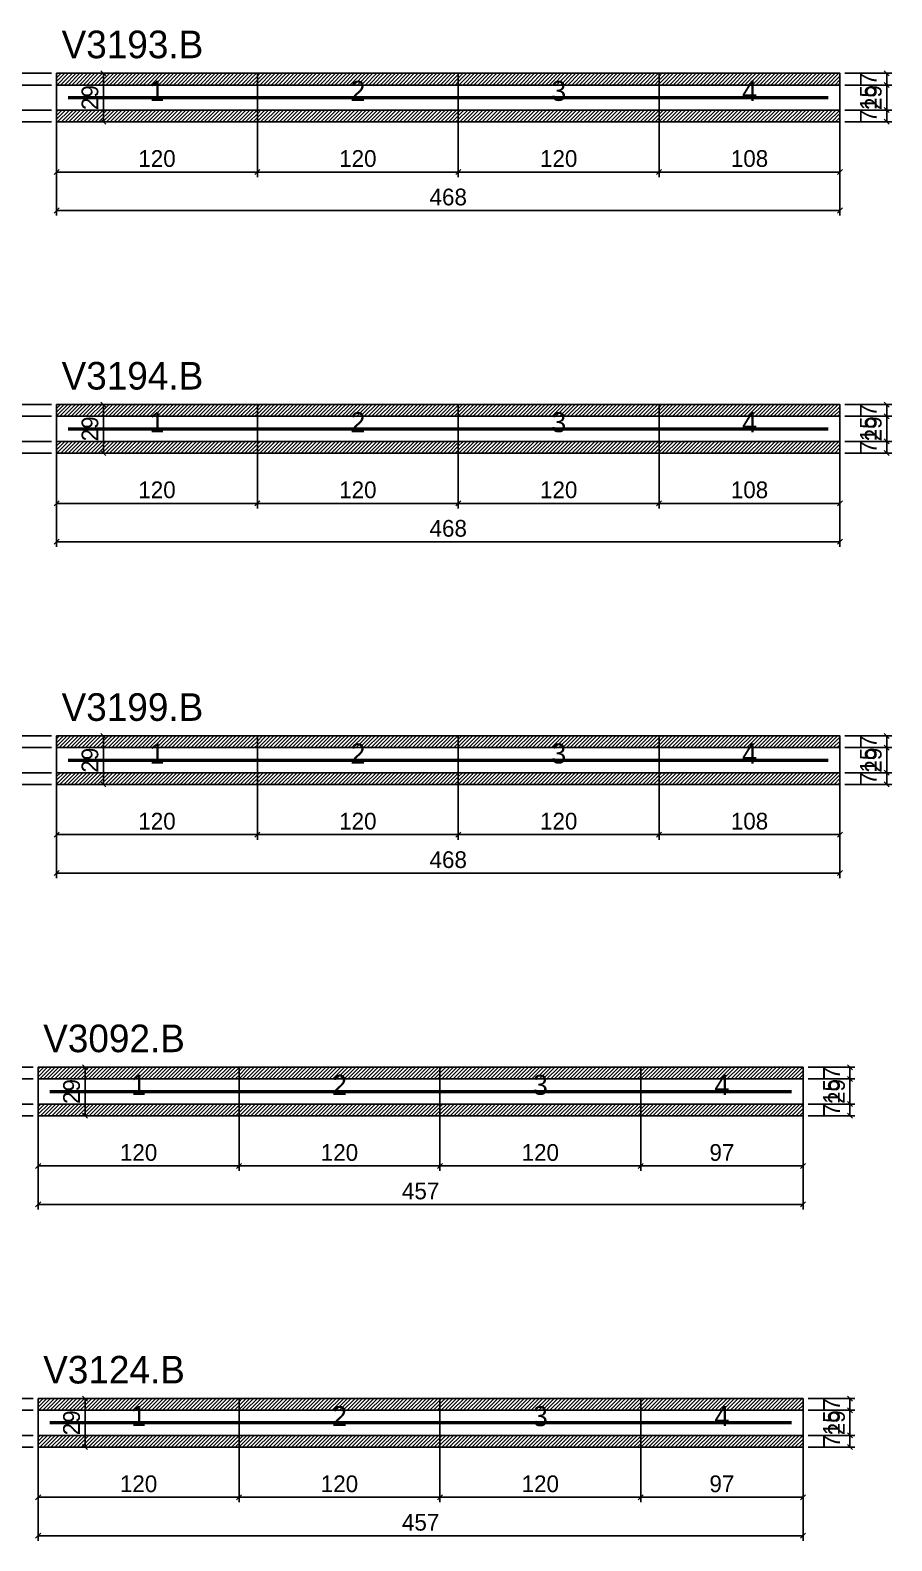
# Model space of a CAD drawing. Extents: x -10500 to 3070, y -14307 to 1250.
# Drawn here: x 705 to 1220, y -9504 to -8601 of the extents above; entities that cross this region are included whole.
import ezdxf
from ezdxf.enums import TextEntityAlignment as Align

# ---------------------------------------------------------------- set-up
doc = ezdxf.new("R2010")
doc.units = 0
for name, color, linetype in [('5', 5, 'Continuous'), ('COTA', 241, 'Continuous'), ('NOMENCLATURA', 7, 'Continuous'), ('Painéis', 200, 'Continuous'), ('SARR_2.2x7', 40, 'Continuous'), ('SCO-___-LAJ', 224, 'Continuous')]:
    doc.layers.add(name, color=color, linetype=linetype)
doc.dimstyles.new('PAINEL', dxfattribs={"dimtxt": 10, "dimasz": 3, "dimexe": 3, "dimexo": 3, "dimgap": 3, "dimtad": 1, "dimblk": 'OBLIQUE', "dimblk1": 'OBLIQUE', "dimcen": 2.5, "dimclrd": 4, "dimclre": 4, "dimclrt": 240, "dimazin": 3, "dimtfac": 1, "dimtmove": 0, "dimatfit": 3})

# ---------------------------------------------------------------- blocks, each defined once
blk = doc.blocks.new('_OBLIQUE')
at = {"color": 0, "linetype": 'BYBLOCK'}
blk.add_line((-0.5, -0.5), (0.5, 0.5), dxfattribs=at)

msp = doc.modelspace()

# ---------------------------------------------------------------- hatches: boundary and pattern name
at = {"layer": 'COTA'}
h = msp.add_hatch(dxfattribs=at)
h.set_pattern_fill('ANSI31', scale=0.5)
h.paths.add_polyline_path([(721, -8634), (841, -8634), (841, -8627), (721, -8627)])
h = msp.add_hatch(dxfattribs=at)
h.set_pattern_fill('ANSI31', scale=0.5)
h.paths.add_polyline_path([(841, -8634), (961, -8634), (961, -8627), (841, -8627)])
h = msp.add_hatch(dxfattribs=at)
h.set_pattern_fill('ANSI31', scale=0.5)
h.paths.add_polyline_path([(961, -8634), (1081, -8634), (1081, -8627), (961, -8627)])
h = msp.add_hatch(dxfattribs=at)
h.set_pattern_fill('ANSI31', scale=0.5)
h.paths.add_polyline_path([(1081, -8634), (1189, -8634), (1189, -8627), (1081, -8627)])
h = msp.add_hatch(dxfattribs=at)
h.set_pattern_fill('ANSI31', scale=0.5)
h.paths.add_polyline_path([(721, -8656), (841, -8656), (841, -8649), (721, -8649)])
h = msp.add_hatch(dxfattribs=at)
h.set_pattern_fill('ANSI31', scale=0.5)
h.paths.add_polyline_path([(841, -8656), (961, -8656), (961, -8649), (841, -8649)])
h = msp.add_hatch(dxfattribs=at)
h.set_pattern_fill('ANSI31', scale=0.5)
h.paths.add_polyline_path([(961, -8656), (1081, -8656), (1081, -8649), (961, -8649)])
h = msp.add_hatch(dxfattribs=at)
h.set_pattern_fill('ANSI31', scale=0.5)
h.paths.add_polyline_path([(1081, -8656), (1189, -8656), (1189, -8649), (1081, -8649)])
h = msp.add_hatch(dxfattribs=at)
h.set_pattern_fill('ANSI31', scale=0.5)
h.paths.add_polyline_path([(721, -8832), (841, -8832), (841, -8825), (721, -8825)])
h = msp.add_hatch(dxfattribs=at)
h.set_pattern_fill('ANSI31', scale=0.5)
h.paths.add_polyline_path([(841, -8832), (961, -8832), (961, -8825), (841, -8825)])
h = msp.add_hatch(dxfattribs=at)
h.set_pattern_fill('ANSI31', scale=0.5)
h.paths.add_polyline_path([(961, -8832), (1081, -8832), (1081, -8825), (961, -8825)])
h = msp.add_hatch(dxfattribs=at)
h.set_pattern_fill('ANSI31', scale=0.5)
h.paths.add_polyline_path([(1081, -8832), (1189, -8832), (1189, -8825), (1081, -8825)])
h = msp.add_hatch(dxfattribs=at)
h.set_pattern_fill('ANSI31', scale=0.5)
h.paths.add_polyline_path([(721, -8854), (841, -8854), (841, -8847), (721, -8847)])
h = msp.add_hatch(dxfattribs=at)
h.set_pattern_fill('ANSI31', scale=0.5)
h.paths.add_polyline_path([(841, -8854), (961, -8854), (961, -8847), (841, -8847)])
h = msp.add_hatch(dxfattribs=at)
h.set_pattern_fill('ANSI31', scale=0.5)
h.paths.add_polyline_path([(961, -8854), (1081, -8854), (1081, -8847), (961, -8847)])
h = msp.add_hatch(dxfattribs=at)
h.set_pattern_fill('ANSI31', scale=0.5)
h.paths.add_polyline_path([(1081, -8854), (1189, -8854), (1189, -8847), (1081, -8847)])
h = msp.add_hatch(dxfattribs=at)
h.set_pattern_fill('ANSI31', scale=0.5)
h.paths.add_polyline_path([(721, -9030), (841, -9030), (841, -9023), (721, -9023)])
h = msp.add_hatch(dxfattribs=at)
h.set_pattern_fill('ANSI31', scale=0.5)
h.paths.add_polyline_path([(841, -9030), (961, -9030), (961, -9023), (841, -9023)])
h = msp.add_hatch(dxfattribs=at)
h.set_pattern_fill('ANSI31', scale=0.5)
h.paths.add_polyline_path([(961, -9030), (1081, -9030), (1081, -9023), (961, -9023)])
h = msp.add_hatch(dxfattribs=at)
h.set_pattern_fill('ANSI31', scale=0.5)
h.paths.add_polyline_path([(1081, -9030), (1189, -9030), (1189, -9023), (1081, -9023)])
h = msp.add_hatch(dxfattribs=at)
h.set_pattern_fill('ANSI31', scale=0.5)
h.paths.add_polyline_path([(721, -9052), (841, -9052), (841, -9045), (721, -9045)])
h = msp.add_hatch(dxfattribs=at)
h.set_pattern_fill('ANSI31', scale=0.5)
h.paths.add_polyline_path([(841, -9052), (961, -9052), (961, -9045), (841, -9045)])
h = msp.add_hatch(dxfattribs=at)
h.set_pattern_fill('ANSI31', scale=0.5)
h.paths.add_polyline_path([(961, -9052), (1081, -9052), (1081, -9045), (961, -9045)])
h = msp.add_hatch(dxfattribs=at)
h.set_pattern_fill('ANSI31', scale=0.5)
h.paths.add_polyline_path([(1081, -9052), (1189, -9052), (1189, -9045), (1081, -9045)])
h = msp.add_hatch(dxfattribs=at)
h.set_pattern_fill('ANSI31', scale=0.5)
h.paths.add_polyline_path([(710, -9228), (830, -9228), (830, -9221), (710, -9221)])
h = msp.add_hatch(dxfattribs=at)
h.set_pattern_fill('ANSI31', scale=0.5)
h.paths.add_polyline_path([(830, -9228), (950, -9228), (950, -9221), (830, -9221)])
h = msp.add_hatch(dxfattribs=at)
h.set_pattern_fill('ANSI31', scale=0.5)
h.paths.add_polyline_path([(950, -9228), (1070, -9228), (1070, -9221), (950, -9221)])
h = msp.add_hatch(dxfattribs=at)
h.set_pattern_fill('ANSI31', scale=0.5)
h.paths.add_polyline_path([(1070, -9228), (1167, -9228), (1167, -9221), (1070, -9221)])
h = msp.add_hatch(dxfattribs=at)
h.set_pattern_fill('ANSI31', scale=0.5)
h.paths.add_polyline_path([(710, -9250), (830, -9250), (830, -9243), (710, -9243)])
h = msp.add_hatch(dxfattribs=at)
h.set_pattern_fill('ANSI31', scale=0.5)
h.paths.add_polyline_path([(830, -9250), (950, -9250), (950, -9243), (830, -9243)])
h = msp.add_hatch(dxfattribs=at)
h.set_pattern_fill('ANSI31', scale=0.5)
h.paths.add_polyline_path([(950, -9250), (1070, -9250), (1070, -9243), (950, -9243)])
h = msp.add_hatch(dxfattribs=at)
h.set_pattern_fill('ANSI31', scale=0.5)
h.paths.add_polyline_path([(1070, -9250), (1167, -9250), (1167, -9243), (1070, -9243)])
h = msp.add_hatch(dxfattribs=at)
h.set_pattern_fill('ANSI31', scale=0.5)
h.paths.add_polyline_path([(710, -9426), (830, -9426), (830, -9419), (710, -9419)])
h = msp.add_hatch(dxfattribs=at)
h.set_pattern_fill('ANSI31', scale=0.5)
h.paths.add_polyline_path([(830, -9426), (950, -9426), (950, -9419), (830, -9419)])
h = msp.add_hatch(dxfattribs=at)
h.set_pattern_fill('ANSI31', scale=0.5)
h.paths.add_polyline_path([(950, -9426), (1070, -9426), (1070, -9419), (950, -9419)])
h = msp.add_hatch(dxfattribs=at)
h.set_pattern_fill('ANSI31', scale=0.5)
h.paths.add_polyline_path([(1070, -9426), (1167, -9426), (1167, -9419), (1070, -9419)])
h = msp.add_hatch(dxfattribs=at)
h.set_pattern_fill('ANSI31', scale=0.5)
h.paths.add_polyline_path([(710, -9448), (830, -9448), (830, -9441), (710, -9441)])
h = msp.add_hatch(dxfattribs=at)
h.set_pattern_fill('ANSI31', scale=0.5)
h.paths.add_polyline_path([(830, -9448), (950, -9448), (950, -9441), (830, -9441)])
h = msp.add_hatch(dxfattribs=at)
h.set_pattern_fill('ANSI31', scale=0.5)
h.paths.add_polyline_path([(950, -9448), (1070, -9448), (1070, -9441), (950, -9441)])
h = msp.add_hatch(dxfattribs=at)
h.set_pattern_fill('ANSI31', scale=0.5)
h.paths.add_polyline_path([(1070, -9448), (1167, -9448), (1167, -9441), (1070, -9441)])

# ---------------------------------------------------------------- linework, layer by layer
at = {"layer": 'Painéis'}
for p, q in [((721, -8634), (841, -8634)), ((721, -8649), (721, -8634)), ((841, -8649), (841, -8634)), ((841, -8649), (841, -8634)), ((841, -8634), (961, -8634)), ((841, -8649), (841, -8634)), ((961, -8649), (961, -8634)), ((961, -8649), (961, -8634)), ((961, -8634), (1081, -8634)), ((961, -8649), (961, -8634)), ((1081, -8649), (1081, -8634)), ((1081, -8649), (1081, -8634)), ((1081, -8634), (1189, -8634)), ((1081, -8649), (1081, -8634)), ((1189, -8649), (1189, -8634)), ((721, -8649), (841, -8649)), ((841, -8649), (961, -8649)), ((961, -8649), (1081, -8649)), ((1081, -8649), (1189, -8649)), ((721, -8832), (841, -8832)), ((721, -8847), (721, -8832)), ((841, -8847), (841, -8832)), ((841, -8847), (841, -8832)), ((841, -8832), (961, -8832)), ((841, -8847), (841, -8832)), ((961, -8847), (961, -8832)), ((961, -8847), (961, -8832)), ((961, -8832), (1081, -8832)), ((961, -8847), (961, -8832)), ((1081, -8847), (1081, -8832)), ((1081, -8847), (1081, -8832)), ((1081, -8832), (1189, -8832)), ((1081, -8847), (1081, -8832)), ((1189, -8847), (1189, -8832)), ((721, -8847), (841, -8847)), ((841, -8847), (961, -8847)), ((961, -8847), (1081, -8847)), ((1081, -8847), (1189, -8847)), ((721, -9030), (841, -9030)), ((721, -9045), (721, -9030)), ((841, -9045), (841, -9030)), ((841, -9045), (841, -9030)), ((841, -9030), (961, -9030)), ((841, -9045), (841, -9030)), ((961, -9045), (961, -9030)), ((961, -9045), (961, -9030)), ((961, -9030), (1081, -9030)), ((961, -9045), (961, -9030)), ((1081, -9045), (1081, -9030)), ((1081, -9045), (1081, -9030)), ((1081, -9030), (1189, -9030)), ((1081, -9045), (1081, -9030)), ((1189, -9045), (1189, -9030)), ((721, -9045), (841, -9045)), ((841, -9045), (961, -9045)), ((961, -9045), (1081, -9045)), ((1081, -9045), (1189, -9045)), ((710, -9228), (830, -9228)), ((710, -9243), (710, -9228)), ((830, -9243), (830, -9228)), ((830, -9243), (830, -9228)), ((830, -9228), (950, -9228)), ((830, -9243), (830, -9228)), ((950, -9243), (950, -9228)), ((950, -9243), (950, -9228)), ((950, -9228), (1070, -9228)), ((950, -9243), (950, -9228)), ((1070, -9243), (1070, -9228)), ((1070, -9243), (1070, -9228)), ((1070, -9228), (1167, -9228)), ((1070, -9243), (1070, -9228)), ((1167, -9243), (1167, -9228)), ((710, -9243), (830, -9243)), ((830, -9243), (950, -9243)), ((950, -9243), (1070, -9243)), ((1070, -9243), (1167, -9243)), ((710, -9426), (830, -9426)), ((710, -9441), (710, -9426)), ((830, -9441), (830, -9426)), ((830, -9441), (830, -9426)), ((830, -9426), (950, -9426)), ((830, -9441), (830, -9426)), ((950, -9441), (950, -9426)), ((950, -9441), (950, -9426)), ((950, -9426), (1070, -9426)), ((950, -9441), (950, -9426)), ((1070, -9441), (1070, -9426)), ((1070, -9441), (1070, -9426)), ((1070, -9426), (1167, -9426)), ((1070, -9441), (1070, -9426)), ((1167, -9441), (1167, -9426)), ((710, -9441), (830, -9441)), ((830, -9441), (950, -9441)), ((950, -9441), (1070, -9441)), ((1070, -9441), (1167, -9441))]:
    msp.add_line(p, q, dxfattribs=at)
at = {"layer": 'SARR_2.2x7'}
for points in [[(728, -8641), (841, -8641)], [(728, -8641), (841, -8641)], [(728, -8642), (841, -8642)], [(728, -8642), (841, -8642)], [(841, -8641), (961, -8641)], [(841, -8641), (961, -8641)], [(841, -8642), (961, -8642)], [(841, -8642), (961, -8642)], [(961, -8641), (1081, -8641)], [(961, -8641), (1081, -8641)], [(961, -8642), (1081, -8642)], [(961, -8642), (1081, -8642)], [(1081, -8641), (1182, -8641)], [(1081, -8641), (1182, -8641)], [(1081, -8642), (1182, -8642)], [(1081, -8642), (1182, -8642)], [(728, -8839), (841, -8839)], [(728, -8839), (841, -8839)], [(728, -8840), (841, -8840)], [(728, -8840), (841, -8840)], [(841, -8839), (961, -8839)], [(841, -8839), (961, -8839)], [(841, -8840), (961, -8840)], [(841, -8840), (961, -8840)], [(961, -8839), (1081, -8839)], [(961, -8839), (1081, -8839)], [(961, -8840), (1081, -8840)], [(961, -8840), (1081, -8840)], [(1081, -8839), (1182, -8839)], [(1081, -8839), (1182, -8839)], [(1081, -8840), (1182, -8840)], [(1081, -8840), (1182, -8840)], [(728, -9037), (841, -9037)], [(728, -9037), (841, -9037)], [(728, -9038), (841, -9038)], [(728, -9038), (841, -9038)], [(841, -9037), (961, -9037)], [(841, -9037), (961, -9037)], [(841, -9038), (961, -9038)], [(841, -9038), (961, -9038)], [(961, -9037), (1081, -9037)], [(961, -9037), (1081, -9037)], [(961, -9038), (1081, -9038)], [(961, -9038), (1081, -9038)], [(1081, -9037), (1182, -9037)], [(1081, -9037), (1182, -9037)], [(1081, -9038), (1182, -9038)], [(1081, -9038), (1182, -9038)], [(717, -9235), (830, -9235)], [(717, -9235), (830, -9235)], [(830, -9235), (950, -9235)], [(830, -9235), (950, -9235)], [(950, -9235), (1070, -9235)], [(950, -9235), (1070, -9235)], [(1070, -9235), (1160, -9235)], [(1070, -9235), (1160, -9235)], [(717, -9236), (830, -9236)], [(717, -9236), (830, -9236)], [(830, -9236), (950, -9236)], [(830, -9236), (950, -9236)], [(950, -9236), (1070, -9236)], [(950, -9236), (1070, -9236)], [(1070, -9236), (1160, -9236)], [(1070, -9236), (1160, -9236)], [(717, -9433), (830, -9433)], [(717, -9433), (830, -9433)], [(830, -9433), (950, -9433)], [(830, -9433), (950, -9433)], [(950, -9433), (1070, -9433)], [(950, -9433), (1070, -9433)], [(1070, -9433), (1160, -9433)], [(1070, -9433), (1160, -9433)], [(717, -9434), (830, -9434)], [(717, -9434), (830, -9434)], [(830, -9434), (950, -9434)], [(830, -9434), (950, -9434)], [(950, -9434), (1070, -9434)], [(950, -9434), (1070, -9434)], [(1070, -9434), (1160, -9434)], [(1070, -9434), (1160, -9434)]]:
    msp.add_lwpolyline(points, dxfattribs=at)
at = {"layer": 'SCO-___-LAJ'}
for points in [[(721, -8634), (841, -8634), (841, -8627), (721, -8627)], [(841, -8634), (961, -8634), (961, -8627), (841, -8627)], [(961, -8634), (1081, -8634), (1081, -8627), (961, -8627)], [(1081, -8634), (1189, -8634), (1189, -8627), (1081, -8627)], [(721, -8656), (841, -8656), (841, -8649), (721, -8649)], [(841, -8656), (961, -8656), (961, -8649), (841, -8649)], [(961, -8656), (1081, -8656), (1081, -8649), (961, -8649)], [(1081, -8656), (1189, -8656), (1189, -8649), (1081, -8649)], [(721, -8832), (841, -8832), (841, -8825), (721, -8825)], [(841, -8832), (961, -8832), (961, -8825), (841, -8825)], [(961, -8832), (1081, -8832), (1081, -8825), (961, -8825)], [(1081, -8832), (1189, -8832), (1189, -8825), (1081, -8825)], [(721, -8854), (841, -8854), (841, -8847), (721, -8847)], [(841, -8854), (961, -8854), (961, -8847), (841, -8847)], [(961, -8854), (1081, -8854), (1081, -8847), (961, -8847)], [(1081, -8854), (1189, -8854), (1189, -8847), (1081, -8847)], [(721, -9030), (841, -9030), (841, -9023), (721, -9023)], [(841, -9030), (961, -9030), (961, -9023), (841, -9023)], [(961, -9030), (1081, -9030), (1081, -9023), (961, -9023)], [(1081, -9030), (1189, -9030), (1189, -9023), (1081, -9023)], [(721, -9052), (841, -9052), (841, -9045), (721, -9045)], [(841, -9052), (961, -9052), (961, -9045), (841, -9045)], [(961, -9052), (1081, -9052), (1081, -9045), (961, -9045)], [(1081, -9052), (1189, -9052), (1189, -9045), (1081, -9045)], [(710, -9228), (830, -9228), (830, -9221), (710, -9221)], [(830, -9228), (950, -9228), (950, -9221), (830, -9221)], [(950, -9228), (1070, -9228), (1070, -9221), (950, -9221)], [(1070, -9228), (1167, -9228), (1167, -9221), (1070, -9221)], [(710, -9250), (830, -9250), (830, -9243), (710, -9243)], [(830, -9250), (950, -9250), (950, -9243), (830, -9243)], [(950, -9250), (1070, -9250), (1070, -9243), (950, -9243)], [(1070, -9250), (1167, -9250), (1167, -9243), (1070, -9243)], [(710, -9426), (830, -9426), (830, -9419), (710, -9419)], [(830, -9426), (950, -9426), (950, -9419), (830, -9419)], [(950, -9426), (1070, -9426), (1070, -9419), (950, -9419)], [(1070, -9426), (1167, -9426), (1167, -9419), (1070, -9419)], [(710, -9448), (830, -9448), (830, -9441), (710, -9441)], [(830, -9448), (950, -9448), (950, -9441), (830, -9441)], [(950, -9448), (1070, -9448), (1070, -9441), (950, -9441)], [(1070, -9448), (1167, -9448), (1167, -9441), (1070, -9441)]]:
    msp.add_lwpolyline(points, close=True, dxfattribs=at)

# ---------------------------------------------------------------- texts
at = {"layer": '5'}
for s, p in [('1', (781, -8637.5)), ('2', (901, -8637.5)), ('3', (1021, -8637.5)), ('4', (1135, -8637.5)), ('1', (781, -8835.5)), ('2', (901, -8835.5)), ('3', (1021, -8835.5)), ('4', (1135, -8835.5)), ('2', (901, -9033.5)), ('3', (1021, -9033.5)), ('1', (781, -9033.5)), ('4', (1135, -9033.5)), ('1', (770, -9231.5)), ('2', (890, -9231.5)), ('3', (1010, -9231.5)), ('4', (1118.5, -9231.5)), ('1', (770, -9429.5)), ('2', (890, -9429.5)), ('3', (1010, -9429.5)), ('4', (1118.5, -9429.5))]:
    msp.add_text(s, height=12, dxfattribs=at).set_placement(p, align=Align.MIDDLE_CENTER)
at = {"layer": 'NOMENCLATURA'}
for s, p in [('V3193.B', (724, -8618)), ('V3194.B', (724, -8816)), ('V3199.B', (724, -9014)), ('V3092.B', (713, -9212)), ('V3124.B', (713, -9410))]:
    msp.add_text(s, height=16.5, dxfattribs=at).set_placement(p)

# ---------------------------------------------------------------- dimensions: what is measured, and where the dimension line sits
at = {"layer": 'COTA'}
for base, p1, p2 in [((693, -8634), (721, -8634), (721, -8627)), ((749, -8656), (721, -8656), (721, -8627)), ((1217, -8656), (1189, -8656), (1189, -8627)), ((1217, -8634), (1189, -8634), (1189, -8627)), ((693, -8649), (721, -8649), (721, -8634)), ((1217, -8649), (1189, -8649), (1189, -8634)), ((693, -8656), (721, -8656), (721, -8649)), ((1217, -8656), (1189, -8656), (1189, -8649)), ((693, -8832), (721, -8832), (721, -8825)), ((749, -8854), (721, -8854), (721, -8825)), ((1217, -8854), (1189, -8854), (1189, -8825)), ((1217, -8832), (1189, -8832), (1189, -8825)), ((693, -8847), (721, -8847), (721, -8832)), ((1217, -8847), (1189, -8847), (1189, -8832)), ((693, -8854), (721, -8854), (721, -8847)), ((1217, -8854), (1189, -8854), (1189, -8847)), ((693, -9030), (721, -9030), (721, -9023)), ((749, -9052), (721, -9052), (721, -9023)), ((1217, -9052), (1189, -9052), (1189, -9023)), ((1217, -9030), (1189, -9030), (1189, -9023)), ((693, -9045), (721, -9045), (721, -9030)), ((1217, -9045), (1189, -9045), (1189, -9030)), ((693, -9052), (721, -9052), (721, -9045)), ((1217, -9052), (1189, -9052), (1189, -9045)), ((682, -9228), (710, -9228), (710, -9221)), ((738, -9250), (710, -9250), (710, -9221)), ((1195, -9250), (1167, -9250), (1167, -9221)), ((1195, -9228), (1167, -9228), (1167, -9221)), ((682, -9243), (710, -9243), (710, -9228)), ((1195, -9243), (1167, -9243), (1167, -9228)), ((682, -9250), (710, -9250), (710, -9243)), ((1195, -9250), (1167, -9250), (1167, -9243)), ((682, -9426), (710, -9426), (710, -9419)), ((682, -9441), (710, -9441), (710, -9426)), ((738, -9448), (710, -9448), (710, -9419)), ((1195, -9448), (1167, -9448), (1167, -9419)), ((1195, -9426), (1167, -9426), (1167, -9419)), ((1195, -9441), (1167, -9441), (1167, -9426)), ((682, -9448), (710, -9448), (710, -9441)), ((1195, -9448), (1167, -9448), (1167, -9441))]:
    msp.add_linear_dim(base=base, p1=p1, p2=p2, angle=90, dimstyle='PAINEL', dxfattribs=at).render()
for base, p1, p2 in [((721, -8686), (721, -8649), (841, -8649)), ((721, -8709), (721, -8649), (1189, -8649)), ((841, -8686), (841, -8649), (961, -8649)), ((961, -8686), (961, -8649), (1081, -8649)), ((1081, -8686), (1081, -8649), (1189, -8649)), ((721, -8884), (721, -8847), (841, -8847)), ((721, -8907), (721, -8847), (1189, -8847)), ((841, -8884), (841, -8847), (961, -8847)), ((961, -8884), (961, -8847), (1081, -8847)), ((1081, -8884), (1081, -8847), (1189, -8847)), ((721, -9082), (721, -9045), (841, -9045)), ((721, -9105), (721, -9045), (1189, -9045)), ((841, -9082), (841, -9045), (961, -9045)), ((961, -9082), (961, -9045), (1081, -9045)), ((1081, -9082), (1081, -9045), (1189, -9045)), ((710, -9280), (710, -9243), (830, -9243)), ((710, -9303), (710, -9243), (1167, -9243)), ((830, -9280), (830, -9243), (950, -9243)), ((950, -9280), (950, -9243), (1070, -9243)), ((1070, -9280), (1070, -9243), (1167, -9243)), ((710, -9478), (710, -9441), (830, -9441)), ((710, -9501), (710, -9441), (1167, -9441)), ((830, -9478), (830, -9441), (950, -9441)), ((950, -9478), (950, -9441), (1070, -9441)), ((1070, -9478), (1070, -9441), (1167, -9441))]:
    msp.add_linear_dim(base=base, p1=p1, p2=p2, dimstyle='PAINEL', dxfattribs=at).render()

doc.saveas('drawing.dxf')
